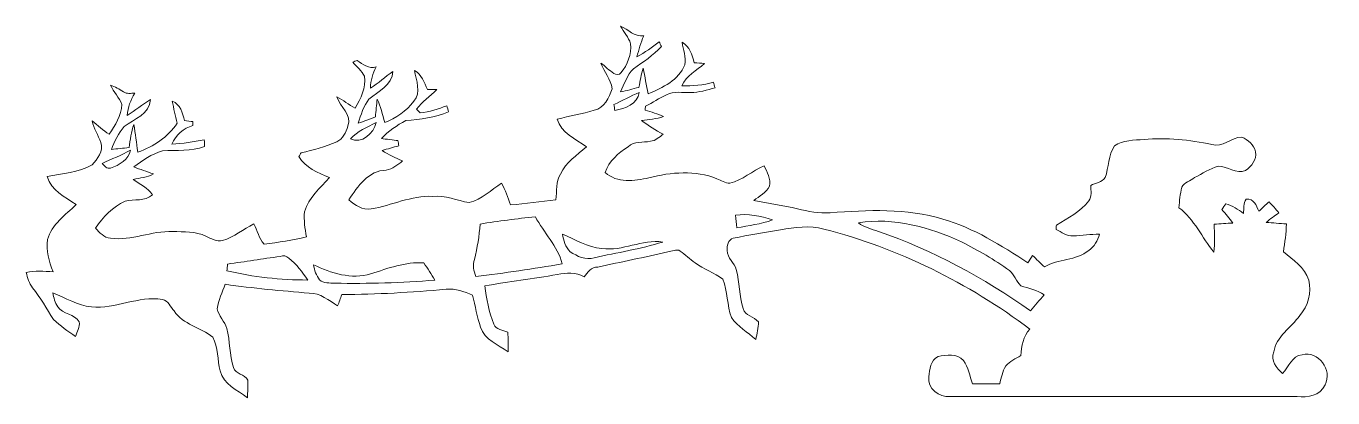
# Model space of a CAD drawing. Header units: centimetres. Extents: x -16.2 to 16.3, y -4.6 to 4.6.
import ezdxf

# ---------------------------------------------------------------- set-up
doc = ezdxf.new("R2010")
doc.units = ezdxf.units.CM
doc.header["$MEASUREMENT"] = 0
doc.layers.add('Layer 1', color=7, linetype='Continuous')

msp = doc.modelspace()

# ---------------------------------------------------------------- linework, layer by layer
at = {"layer": 'Layer 1', "color": 251, "lineweight": 9}
for points, knots in [([(-1.40084, 4.62192), (-1.20575, 4.54007), (-1.05229, 4.34992), (-0.82087, 4.38203), (-0.82087, 4.38203), (-0.89354, 4.21446), (-0.94505, 4.03877), (-0.98879, 3.86133), (-0.98879, 3.86133), (-0.78947, 3.96081), (-0.61485, 4.10192), (-0.4374, 4.23527), (-0.4374, 4.23527), (-0.418, 4.1947), (-0.39824, 4.15413), (-0.37849, 4.11321), (-0.37849, 4.11321), (-0.58486, 3.89802), (-0.83216, 3.73009), (-1.07769, 3.56429), (-1.07769, 3.56429), (-1.23045, 3.40272), (-1.30559, 3.18329), (-1.40049, 2.98503), (-1.40049, 2.98503), (-1.24562, 3.01537), (-1.09392, 3.05876), (-0.94152, 3.09968), (-0.94152, 3.09968), (-0.90907, 3.25984), (-0.88155, 3.42106), (-0.83604, 3.57805), (-0.83604, 3.57805), (-0.79371, 3.36532), (-0.75137, 3.15154), (-0.70622, 2.93881), (-0.70622, 2.93881), (-0.34886, 3.09192), (0.05261, 3.27748), (0.2043, 3.66412), (0.2043, 3.66412), (0.25016, 3.8511), (0.14786, 4.03595), (0.13904, 4.22292), (0.13904, 4.22292), (0.32248, 4.11533), (0.38351, 3.90719), (0.43502, 3.71316), (0.43502, 3.71316), (0.5218, 3.70787), (0.60858, 3.70117), (0.69466, 3.68988), (0.69466, 3.68988), (0.49323, 3.51772), (0.23958, 3.39531), (0.12704, 3.13813), (0.12704, 3.13813), (0.39409, 3.13249), (0.66079, 3.15224), (0.91832, 3.22809), (0.91832, 3.22809), (0.93067, 3.18223), (0.94196, 3.13637), (0.95431, 3.0898), (0.95431, 3.0898), (0.75604, 3.03265), (0.55461, 2.96915), (0.34612, 2.97515), (0.34612, 2.97515), (0.14962, 2.95187), (-0.06946, 3.02277), (-0.25043, 2.91623), (-0.25043, 2.91623), (-0.43035, 2.8291), (-0.60109, 2.72432), (-0.77713, 2.63013), (-0.77713, 2.63013), (-0.77924, 2.6065), (-0.78312, 2.55852), (-0.78524, 2.53453), (-0.78524, 2.53453), (-0.63249, 2.48408), (-0.47586, 2.44316), (-0.32981, 2.37437), (-0.32981, 2.37437), (-0.50443, 2.31193), (-0.6914, 2.30275), (-0.87344, 2.27524), (-0.87344, 2.27524), (-0.70551, 2.14436), (-0.52489, 2.03041), (-0.33404, 1.93657), (-0.33404, 1.93657), (-0.43035, 1.8639), (-0.52701, 1.77112), (-0.65295, 1.76054), (-0.65295, 1.76054), (-0.83886, 1.7175), (-1.06076, 1.77112), (-1.21104, 1.6233), (-1.21104, 1.6233), (-1.45517, 1.46738), (-1.68341, 1.26453), (-1.7836, 0.98407), (-1.7836, 0.98407), (-1.47916, 0.71137), (-1.05617, 0.76288), (-0.68964, 0.85178), (-0.68964, 0.85178), (-0.13825, 0.99219), (0.46289, 1.04193), (1.00264, 0.82779), (1.00264, 0.82779), (1.10741, 0.7904), (1.20584, 0.71525), (1.32049, 0.71808), (1.32049, 0.71808), (1.63764, 0.79251), (1.88493, 1.01688), (2.17562, 1.15094), (2.17562, 1.15094), (2.25464, 0.9943), (2.34601, 0.82144), (2.31038, 0.63976), (2.31038, 0.63976), (2.22184, 0.48242), (2.06132, 0.38788), (1.91845, 0.28592), (1.91845, 0.28592), (2.27934, 0.21149), (2.64588, 0.16386), (3.00536, 0.0799), (3.00536, 0.0799), (3.27206, 0.01393), (3.54546, -0.04004), (3.82204, -0.01923), (3.82204, -0.01923), (4.75478, 0.04639), (5.72033, 0.10389), (6.62486, -0.1808), (6.62486, -0.1808), (7.39709, -0.39353), (8.07583, -0.83626), (8.74399, -1.26171), (8.74399, -1.26171), (8.78209, -1.20139), (8.81913, -1.14071), (8.85688, -1.08038), (8.85688, -1.08038), (8.95636, -1.17422), (9.05408, -1.27124), (9.15427, -1.36543), (9.15427, -1.36543), (9.494, -1.15094), (9.93991, -1.22079), (10.2567, -0.95621), (10.2567, -0.95621), (10.40346, -0.86731), (10.46661, -0.70327), (10.52658, -0.55228), (10.52658, -0.55228), (10.30644, -0.54945), (10.08843, -0.59143), (9.86865, -0.59673), (9.86865, -0.59673), (9.71131, -0.59778), (9.57725, -0.50395), (9.44461, -0.43233), (9.44461, -0.43233), (9.44602, -0.40623), (9.44919, -0.35402), (9.45096, -0.32791), (9.45096, -0.32791), (9.73142, -0.14623), (10.05174, 0.00229), (10.25635, 0.27605), (10.25635, 0.27605), (10.34313, 0.38999), (10.30891, 0.53181), (10.30539, 0.66128), (10.30539, 0.66128), (10.42745, 0.71702), (10.57738, 0.74348), (10.66451, 0.85425), (10.66451, 0.85425), (10.75659, 1.1146), (10.74283, 1.40987), (10.89699, 1.64941), (10.89699, 1.64941), (11.11078, 1.79652), (11.38524, 1.78029), (11.63183, 1.80604), (11.63183, 1.80604), (12.19663, 1.8519), (12.76425, 1.79828), (13.31705, 1.68045), (13.31705, 1.68045), (13.59645, 1.58908), (13.79753, 1.85896), (14.06529, 1.86319), (14.06529, 1.86319), (14.21346, 1.79193), (14.37679, 1.67093), (14.40431, 1.49736), (14.40431, 1.49736), (14.44947, 1.30228), (14.30342, 1.13682), (14.16089, 1.02993), (14.16089, 1.02993), (13.92983, 0.92974), (13.7111, 1.14106), (13.48074, 1.13824), (13.48074, 1.13824), (13.26907, 1.08214), (13.08245, 0.95902), (12.8916, 0.85566), (12.8916, 0.85566), (12.78224, 0.78122), (12.64007, 0.7336), (12.57057, 0.61365), (12.57057, 0.61365), (12.53494, 0.44679), (12.51201, 0.27816), (12.50178, 0.10742), (12.50178, 0.10742), (12.88419, -0.18609), (13.07787, -0.63236), (13.36961, -1.00066), (13.36961, -1.00066), (13.40136, -0.76923), (13.38231, -0.53605), (13.37702, -0.30427), (13.37702, -0.30427), (13.53154, -0.29298), (13.68817, -0.28417), (13.84445, -0.27358), (13.84445, -0.27358), (13.75696, -0.15752), (13.66418, -0.04604), (13.57034, 0.06438), (13.57034, 0.06438), (13.60174, 0.11024), (13.63279, 0.15645), (13.66489, 0.20196), (13.66489, 0.20196), (13.8314, 0.16069), (13.97286, 0.06473), (14.10868, -0.03475), (14.10868, -0.03475), (14.11927, 0.08343), (14.10092, 0.21537), (14.17677, 0.31626), (14.17677, 0.31626), (14.36445, 0.34801), (14.43148, 0.15822), (14.49145, 0.01922), (14.49145, 0.01922), (14.5747, 0.0986), (14.65902, 0.17762), (14.74333, 0.25664), (14.74333, 0.25664), (14.82623, 0.16457), (14.91019, 0.07214), (14.99028, -0.02311), (14.99028, -0.02311), (14.88127, -0.09684), (14.77261, -0.17198), (14.67313, -0.25841), (14.67313, -0.25841), (14.83964, -0.27111), (15.00897, -0.28381), (15.17689, -0.29545), (15.17689, -0.29545), (15.16843, -0.52758), (15.13844, -0.7583), (15.10069, -0.9876), (15.10069, -0.9876), (15.33917, -1.19186), (15.63692, -1.37495), (15.73217, -1.69492), (15.73217, -1.69492), (15.80943, -2.00607), (15.71382, -2.33592), (15.50709, -2.57546), (15.50709, -2.57546), (15.29649, -2.87532), (14.92148, -3.09298), (14.86081, -3.47857), (14.86081, -3.47857), (14.77649, -3.69694), (14.9296, -3.88038), (15.07776, -4.01479), (15.07776, -4.01479), (15.23263, -3.85322), (15.31589, -3.57876), (15.5646, -3.54842), (15.5646, -3.54842), (15.97276, -3.43518), (16.33259, -3.93542), (16.13821, -4.29842), (16.13821, -4.29842), (16.02497, -4.57606), (15.7043, -4.61345), (15.44501, -4.59229), (15.44501, -4.59229), (12.56316, -4.59158), (9.68097, -4.59264), (6.79948, -4.59193), (6.79948, -4.59193), (6.52996, -4.60816), (6.23892, -4.38909), (6.27666, -4.0984), (6.27666, -4.0984), (6.28831, -3.91848), (6.32429, -3.68036), (6.50562, -3.5911), (6.50562, -3.5911), (6.70988, -3.55406), (6.97975, -3.5149), (7.13603, -3.69165), (7.13603, -3.69165), (7.26444, -3.86133), (7.29584, -4.07688), (7.35969, -4.27479), (7.35969, -4.27479), (7.58582, -4.27408), (7.81266, -4.27443), (8.03914, -4.27443), (8.03914, -4.27443), (8.08641, -4.1245), (8.10511, -3.96293), (8.19331, -3.82958), (8.19331, -3.82958), (8.29279, -3.71211), (8.43037, -3.6419), (8.56443, -3.57241), (8.56443, -3.57241), (8.57501, -3.3297), (8.6304, -3.09686), (8.78915, -2.91095), (8.78915, -2.91095), (7.26127, -1.76513), (5.51678, -0.90012), (3.6647, -0.42528), (3.6647, -0.42528), (3.30874, -0.33497), (2.93551, -0.37271), (2.57991, -0.44397), (2.57991, -0.44397), (2.19009, -0.52017), (1.79498, -0.56498), (1.40763, -0.65352), (1.40763, -0.65352), (1.27675, -0.67963), (1.24782, -0.85178), (1.26016, -0.95973), (1.26016, -0.95973), (1.25558, -1.14741), (1.43726, -1.26242), (1.48453, -1.43316), (1.48453, -1.43316), (1.56461, -1.75207), (1.5572, -2.08721), (1.65281, -2.40295), (1.65281, -2.40295), (1.69973, -2.58745), (1.92974, -2.59592), (2.03522, -2.7328), (2.03522, -2.7328), (2.03345, -2.88026), (2.00594, -3.02701), (1.96819, -3.16989), (1.96819, -3.16989), (1.7664, -2.98997), (1.51875, -2.84851), (1.36282, -2.62379), (1.36282, -2.62379), (1.24605, -2.31969), (1.27816, -1.9715), (1.14516, -1.6734), (1.14516, -1.6734), (0.93702, -1.50513), (0.67208, -1.42611), (0.45971, -1.26312), (0.45971, -1.26312), (0.32601, -1.17634), (0.21524, -1.06169), (0.08471, -0.97208), (0.08471, -0.97208), (-0.0049, -0.90364), (-0.12766, -0.99043), (-0.21974, -0.98725), (-0.21974, -0.98725), (-0.79829, -1.12554), (-1.38108, -1.24513), (-1.96281, -1.3679), (-1.96281, -1.3679), (-2.12791, -1.36402), (-2.21329, -1.50231), (-2.30607, -1.60955), (-2.30607, -1.60955), (-2.5068, -1.48678), (-2.74951, -1.50689), (-2.97141, -1.55417), (-2.97141, -1.55417), (-3.57219, -1.65894), (-4.17826, -1.73232), (-4.77869, -1.8385), (-4.77869, -1.8385), (-4.72824, -2.16024), (-4.67462, -2.4855), (-4.55397, -2.78995), (-4.55397, -2.78995), (-4.49294, -2.92612), (-4.32537, -2.93564), (-4.20225, -2.98856), (-4.20225, -2.98856), (-4.19484, -3.15013), (-4.19413, -3.31135), (-4.19237, -3.47398), (-4.19237, -3.47398), (-4.44531, -3.30394), (-4.77798, -3.17941), (-4.87923, -2.8672), (-4.87923, -2.8672), (-4.9713, -2.60932), (-5.01081, -2.33557), (-5.08313, -2.0724), (-5.08313, -2.0724), (-5.28598, -1.9708), (-5.50788, -1.89883), (-5.73789, -1.92176), (-5.73789, -1.92176), (-6.60149, -1.99725), (-7.46756, -2.04946), (-8.33469, -2.05511), (-8.33469, -2.05511), (-8.36962, -2.14824), (-8.40418, -2.24173), (-8.43911, -2.33522), (-8.43911, -2.33522), (-8.65712, -2.19869), (-8.86986, -2.01242), (-9.14396, -2.01807), (-9.14396, -2.01807), (-9.84211, -1.9581), (-10.54096, -1.89848), (-11.23522, -1.79864), (-11.23522, -1.79864), (-11.31742, -1.99514), (-11.39962, -2.19446), (-11.43525, -2.40577), (-11.43525, -2.40577), (-11.40279, -2.58675), (-11.24863, -2.72115), (-11.19536, -2.89648), (-11.19536, -2.89648), (-11.11316, -3.21434), (-11.13892, -3.55442), (-11.02991, -3.86627), (-11.02991, -3.86627), (-10.97734, -4.03455), (-10.7558, -4.03525), (-10.6736, -4.17918), (-10.6736, -4.17918), (-10.67043, -4.32594), (-10.67642, -4.47446), (-10.68666, -4.62192), (-10.68666, -4.62192), (-10.92901, -4.42648), (-11.28497, -4.28643), (-11.35976, -3.95341), (-11.35976, -3.95341), (-11.43772, -3.67965), (-11.40421, -3.3678), (-11.54884, -3.11626), (-11.54884, -3.11626), (-11.8413, -2.85909), (-12.29215, -2.80582), (-12.51157, -2.45904), (-12.51157, -2.45904), (-12.60541, -2.36661), (-12.65304, -2.19728), (-12.79944, -2.17647), (-12.79944, -2.17647), (-13.40234, -2.07733), (-13.96537, -2.416), (-14.56686, -2.3585), (-14.56686, -2.3585), (-14.91258, -2.32322), (-15.20997, -2.1299), (-15.53065, -2.01419), (-15.53065, -2.01419), (-15.50172, -2.13131), (-15.47244, -2.25196), (-15.40717, -2.35532), (-15.40717, -2.35532), (-15.27418, -2.53947), (-14.98737, -2.53559), (-14.86989, -2.73244), (-14.86989, -2.73244), (-14.85508, -2.86015), (-14.92211, -2.97903), (-14.96373, -3.09616), (-14.96373, -3.09616), (-15.15035, -2.96104), (-15.34791, -2.8351), (-15.51019, -2.67035), (-15.51019, -2.67035), (-15.68411, -2.40789), (-15.83509, -2.12955), (-16.03194, -1.8826), (-16.03194, -1.8826), (-16.12014, -1.775), (-16.15542, -1.63707), (-16.19247, -1.50654), (-16.19247, -1.50654), (-15.97268, -1.45221), (-15.74549, -1.47585), (-15.52218, -1.48432), (-15.52218, -1.48432), (-15.61919, -1.23102), (-15.70316, -0.9622), (-15.65941, -0.68739), (-15.65941, -0.68739), (-15.55393, -0.31027), (-15.21773, -0.07109), (-14.94609, 0.18397), (-14.94609, 0.18397), (-15.21597, 0.37588), (-15.5818, 0.53252), (-15.66788, 0.88424), (-15.66788, 0.88424), (-15.29146, 0.9555), (-14.89494, 0.98584), (-14.55275, 1.1714), (-14.55275, 1.1714), (-14.42081, 1.32062), (-14.26347, 1.51359), (-14.32909, 1.72984), (-14.32909, 1.72984), (-14.4007, 1.91047), (-14.50865, 2.07557), (-14.55204, 2.26748), (-14.55204, 2.26748), (-14.40952, 2.15565), (-14.27899, 2.02865), (-14.12553, 1.93163), (-14.12553, 1.93163), (-13.9749, 2.156), (-13.82532, 2.39448), (-13.81015, 2.67282), (-13.81015, 2.67282), (-13.8733, 2.84991), (-14.013, 2.98714), (-14.09661, 3.15471), (-14.09661, 3.15471), (-13.97948, 3.11732), (-13.87224, 3.05735), (-13.77099, 2.98891), (-13.77099, 2.98891), (-13.68879, 2.92717), (-13.58226, 2.9561), (-13.48806, 2.95645), (-13.48806, 2.95645), (-13.59037, 2.78712), (-13.66339, 2.6005), (-13.67786, 2.40153), (-13.67786, 2.40153), (-13.47501, 2.5183), (-13.30039, 2.6767), (-13.0986, 2.79488), (-13.0986, 2.79488), (-13.12047, 2.43575), (-13.50359, 2.31122), (-13.75053, 2.12601), (-13.75053, 2.12601), (-13.90187, 1.96585), (-13.98619, 1.75419), (-14.07156, 1.5531), (-14.07156, 1.5531), (-13.92551, 1.5718), (-13.77911, 1.58944), (-13.63164, 1.60002), (-13.63164, 1.60002), (-13.59707, 1.79334), (-13.58472, 1.99302), (-13.5117, 2.17646), (-13.5117, 2.17646), (-13.46796, 1.94998), (-13.44961, 1.71891), (-13.41186, 1.49101), (-13.41186, 1.49101), (-13.01816, 1.61907), (-12.66856, 1.86672), (-12.43185, 2.20856), (-12.43185, 2.20856), (-12.46818, 2.39377), (-12.52604, 2.57369), (-12.55356, 2.76031), (-12.55356, 2.76031), (-12.35741, 2.67776), (-12.29532, 2.46256), (-12.25158, 2.27347), (-12.25158, 2.27347), (-12.19866, 2.26712), (-12.09212, 2.25442), (-12.03921, 2.24807), (-12.03921, 2.24807), (-12.03921, 2.22338), (-12.03956, 2.17434), (-12.03956, 2.15), (-12.03956, 2.15), (-12.27945, 2.08192), (-12.46395, 1.91364), (-12.56661, 1.6868), (-12.56661, 1.6868), (-12.29426, 1.70127), (-12.02439, 1.74148), (-11.75769, 1.79687), (-11.75769, 1.79687), (-11.75487, 1.74078), (-11.75169, 1.68469), (-11.74887, 1.6286), (-11.74887, 1.6286), (-12.08754, 1.50301), (-12.44807, 1.53864), (-12.80085, 1.52135), (-12.80085, 1.52135), (-13.06508, 1.44727), (-13.29404, 1.27829), (-13.51487, 1.12024), (-13.51487, 1.12024), (-13.3526, 1.06027), (-13.1882, 1.007), (-13.02592, 0.94632), (-13.02592, 0.94632), (-13.17868, 0.85919), (-13.35965, 0.85178), (-13.52687, 0.81015), (-13.52687, 0.81015), (-13.37024, 0.68245), (-13.1561, 0.61013), (-13.05062, 0.42915), (-13.05062, 0.42915), (-13.23547, 0.24994), (-13.50359, 0.33073), (-13.72936, 0.27075), (-13.72936, 0.27075), (-14.0324, 0.12435), (-14.2804, -0.12189), (-14.46455, -0.40129), (-14.46455, -0.40129), (-14.36754, -0.51629), (-14.25359, -0.63483), (-14.0959, -0.65388), (-14.0959, -0.65388), (-13.5692, -0.71879), (-13.07037, -0.4669), (-12.54579, -0.48419), (-12.54579, -0.48419), (-12.26851, -0.49795), (-11.97324, -0.47502), (-11.71712, -0.60237), (-11.71712, -0.60237), (-11.58553, -0.65423), (-11.45112, -0.75618), (-11.30261, -0.70715), (-11.30261, -0.70715), (-11.01721, -0.62565), (-10.78684, -0.42986), (-10.52614, -0.29651), (-10.52614, -0.29651), (-10.42666, -0.45103), (-10.40902, -0.66869), (-10.26968, -0.79675), (-10.26968, -0.79675), (-9.91514, -0.75618), (-9.55989, -0.70327), (-9.21276, -0.61683), (-9.21276, -0.61683), (-9.2505, -0.41222), (-9.28754, -0.20232), (-9.26179, 0.00617), (-9.26179, 0.00617), (-9.1683, 0.36071), (-8.86632, 0.58931), (-8.64407, 0.8606), (-8.64407, 0.8606), (-8.93229, 0.96749), (-9.24027, 1.10049), (-9.4029, 1.37883), (-9.4029, 1.37883), (-9.38914, 1.40282), (-9.36092, 1.4508), (-9.34716, 1.47479), (-9.34716, 1.47479), (-9.04412, 1.53687), (-8.74638, 1.62577), (-8.46239, 1.74854), (-8.46239, 1.74854), (-8.30294, 1.80992), (-8.23908, 1.98808), (-8.1837, 2.13624), (-8.1837, 2.13624), (-8.07187, 2.42764), (-8.38584, 2.60826), (-8.45639, 2.86473), (-8.45639, 2.86473), (-8.30117, 2.77971), (-8.16218, 2.66823), (-8.0059, 2.58392), (-8.0059, 2.58392), (-7.8602, 2.81852), (-7.72614, 3.09227), (-7.77342, 3.37626), (-7.77342, 3.37626), (-7.83833, 3.51419), (-7.96497, 3.61085), (-8.06305, 3.7248), (-8.06305, 3.7248), (-8.02636, 3.74032), (-7.98967, 3.75585), (-7.95263, 3.77102), (-7.95263, 3.77102), (-7.81257, 3.66942), (-7.66476, 3.5537), (-7.48167, 3.60838), (-7.48167, 3.60838), (-7.55681, 3.44187), (-7.62313, 3.2676), (-7.62172, 3.08169), (-7.62172, 3.08169), (-7.42381, 3.20375), (-7.25519, 3.36638), (-7.06116, 3.49408), (-7.06116, 3.49408), (-7.08691, 3.15436), (-7.4224, 2.99526), (-7.65876, 2.8097), (-7.65876, 2.8097), (-7.79811, 2.63754), (-7.85632, 2.41282), (-7.92546, 2.20539), (-7.92546, 2.20539), (-7.78153, 2.25407), (-7.64183, 2.31263), (-7.49931, 2.3652), (-7.49931, 2.3652), (-7.4859, 2.51336), (-7.47073, 2.66118), (-7.45415, 2.80864), (-7.45415, 2.80864), (-7.35926, 2.6259), (-7.32504, 2.42058), (-7.26824, 2.22444), (-7.26824, 2.22444), (-6.98884, 2.33592), (-6.72496, 2.51336), (-6.54399, 2.75572), (-6.54399, 2.75572), (-6.35066, 2.97974), (-6.48684, 3.26866), (-6.52529, 3.5216), (-6.52529, 3.5216), (-6.34537, 3.42247), (-6.28963, 3.21469), (-6.20003, 3.04429), (-6.20003, 3.04429), (-6.12453, 3.0457), (-6.04904, 3.04606), (-5.97319, 3.04535), (-5.97319, 3.04535), (-6.13194, 2.87249), (-6.33761, 2.7469), (-6.47625, 2.55464), (-6.47625, 2.55464), (-6.44556, 2.52536), (-6.41487, 2.49572), (-6.38453, 2.46539), (-6.38453, 2.46539), (-6.15522, 2.4922), (-5.93333, 2.5564), (-5.72025, 2.64283), (-5.72025, 2.64283), (-5.70543, 2.59168), (-5.69097, 2.54053), (-5.67615, 2.48902), (-5.67615, 2.48902), (-6.01482, 2.34403), (-6.38136, 2.30381), (-6.74366, 2.2763), (-6.74366, 2.2763), (-6.96167, 2.15494), (-7.17793, 2.01312), (-7.3455, 1.82509), (-7.3455, 1.82509), (-7.24319, 1.81275), (-7.03858, 1.78805), (-6.93663, 1.7757), (-6.93663, 1.7757), (-6.93028, 1.73302), (-6.92393, 1.69033), (-6.91722, 1.64729), (-6.91722, 1.64729), (-7.05481, 1.60637), (-7.19416, 1.57321), (-7.33033, 1.52876), (-7.33033, 1.52876), (-7.17052, 1.4254), (-6.99766, 1.34567), (-6.82303, 1.27088), (-6.82303, 1.27088), (-6.94262, 1.17175), (-7.07139, 1.06627), (-7.22873, 1.04122), (-7.22873, 1.04122), (-7.66511, 1.0391), (-7.94451, 0.63412), (-8.159, 0.30356), (-8.159, 0.30356), (-8.00942, 0.16774), (-7.81575, 0.04568), (-7.60444, 0.07567), (-7.60444, 0.07567), (-7.09114, 0.1628), (-6.60749, 0.41292), (-6.07585, 0.38858), (-6.07585, 0.38858), (-5.758, 0.42915), (-5.46942, 0.28028), (-5.16427, 0.23477), (-5.16427, 0.23477), (-4.85347, 0.31273), (-4.615, 0.54239), (-4.35782, 0.7209), (-4.35782, 0.7209), (-4.26681, 0.54663), (-4.19519, 0.36318), (-4.13557, 0.1755), (-4.13557, 0.1755), (-3.75739, 0.21078), (-3.38133, 0.26158), (-3.00421, 0.30497), (-3.00421, 0.30497), (-2.98411, 0.51911), (-3.00951, 0.75089), (-2.89521, 0.94385), (-2.89521, 0.94385), (-2.75974, 1.23807), (-2.47611, 1.41164), (-2.24433, 1.62189), (-2.24433, 1.62189), (-2.51526, 1.81557), (-2.88145, 1.96021), (-2.97246, 2.31193), (-2.97246, 2.31193), (-2.66484, 2.38142), (-2.35475, 2.4414), (-2.05171, 2.52853), (-2.05171, 2.52853), (-1.80618, 2.58357), (-1.67495, 2.84568), (-1.60686, 3.06617), (-1.60686, 3.06617), (-1.64249, 3.29829), (-1.80689, 3.48738), (-1.88556, 3.70505), (-1.88556, 3.70505), (-1.77761, 3.62109), (-1.68094, 3.5209), (-1.56417, 3.44787), (-1.56417, 3.44787), (-1.51267, 3.41506), (-1.42977, 3.39813), (-1.3899, 3.4574), (-1.3899, 3.4574), (-1.22022, 3.65707), (-1.12426, 3.92342), (-1.14719, 4.18623), (-1.14719, 4.18623), (-1.19729, 4.34851), (-1.3197, 4.47657), (-1.40084, 4.62192), (-1.40084, 4.62192), (-1.40084, 4.62192), (-1.40084, 4.62192), (-1.40084, 4.62192)], [0, 0, 0, 0, 0.0044843, 0.0044843, 0.0044843, 0.0044843, 0.00896861, 0.00896861, 0.00896861, 0.00896861, 0.01345291, 0.01345291, 0.01345291, 0.01345291, 0.01793722, 0.01793722, 0.01793722, 0.01793722, 0.02242152, 0.02242152, 0.02242152, 0.02242152, 0.02690583, 0.02690583, 0.02690583, 0.02690583, 0.03139013, 0.03139013, 0.03139013, 0.03139013, 0.03587444, 0.03587444, 0.03587444, 0.03587444, 0.04035874, 0.04035874, 0.04035874, 0.04035874, 0.04484305, 0.04484305, 0.04484305, 0.04484305, 0.04932735, 0.04932735, 0.04932735, 0.04932735, 0.05381166, 0.05381166, 0.05381166, 0.05381166, 0.05829596, 0.05829596, 0.05829596, 0.05829596, 0.06278027, 0.06278027, 0.06278027, 0.06278027, 0.06726457, 0.06726457, 0.06726457, 0.06726457, 0.07174888, 0.07174888, 0.07174888, 0.07174888, 0.07623318, 0.07623318, 0.07623318, 0.07623318, 0.08071749, 0.08071749, 0.08071749, 0.08071749, 0.08520179, 0.08520179, 0.08520179, 0.08520179, 0.0896861, 0.0896861, 0.0896861, 0.0896861, 0.0941704, 0.0941704, 0.0941704, 0.0941704, 0.09865471, 0.09865471, 0.09865471, 0.09865471, 0.10313901, 0.10313901, 0.10313901, 0.10313901, 0.10762332, 0.10762332, 0.10762332, 0.10762332, 0.11210762, 0.11210762, 0.11210762, 0.11210762, 0.11659193, 0.11659193, 0.11659193, 0.11659193, 0.12107623, 0.12107623, 0.12107623, 0.12107623, 0.12556054, 0.12556054, 0.12556054, 0.12556054, 0.13004484, 0.13004484, 0.13004484, 0.13004484, 0.13452915, 0.13452915, 0.13452915, 0.13452915, 0.13901345, 0.13901345, 0.13901345, 0.13901345, 0.14349776, 0.14349776, 0.14349776, 0.14349776, 0.14798206, 0.14798206, 0.14798206, 0.14798206, 0.15246637, 0.15246637, 0.15246637, 0.15246637, 0.15695067, 0.15695067, 0.15695067, 0.15695067, 0.16143498, 0.16143498, 0.16143498, 0.16143498, 0.16591928, 0.16591928, 0.16591928, 0.16591928, 0.17040359, 0.17040359, 0.17040359, 0.17040359, 0.17488789, 0.17488789, 0.17488789, 0.17488789, 0.1793722, 0.1793722, 0.1793722, 0.1793722, 0.1838565, 0.1838565, 0.1838565, 0.1838565, 0.18834081, 0.18834081, 0.18834081, 0.18834081, 0.19282511, 0.19282511, 0.19282511, 0.19282511, 0.19730942, 0.19730942, 0.19730942, 0.19730942, 0.20179372, 0.20179372, 0.20179372, 0.20179372, 0.20627803, 0.20627803, 0.20627803, 0.20627803, 0.21076233, 0.21076233, 0.21076233, 0.21076233, 0.21524664, 0.21524664, 0.21524664, 0.21524664, 0.21973094, 0.21973094, 0.21973094, 0.21973094, 0.22421525, 0.22421525, 0.22421525, 0.22421525, 0.22869955, 0.22869955, 0.22869955, 0.22869955, 0.23318386, 0.23318386, 0.23318386, 0.23318386, 0.23766816, 0.23766816, 0.23766816, 0.23766816, 0.24215247, 0.24215247, 0.24215247, 0.24215247, 0.24663677, 0.24663677, 0.24663677, 0.24663677, 0.25112108, 0.25112108, 0.25112108, 0.25112108, 0.25560538, 0.25560538, 0.25560538, 0.25560538, 0.26008969, 0.26008969, 0.26008969, 0.26008969, 0.26457399, 0.26457399, 0.26457399, 0.26457399, 0.2690583, 0.2690583, 0.2690583, 0.2690583, 0.2735426, 0.2735426, 0.2735426, 0.2735426, 0.27802691, 0.27802691, 0.27802691, 0.27802691, 0.28251121, 0.28251121, 0.28251121, 0.28251121, 0.28699552, 0.28699552, 0.28699552, 0.28699552, 0.29147982, 0.29147982, 0.29147982, 0.29147982, 0.29596413, 0.29596413, 0.29596413, 0.29596413, 0.30044843, 0.30044843, 0.30044843, 0.30044843, 0.30493274, 0.30493274, 0.30493274, 0.30493274, 0.30941704, 0.30941704, 0.30941704, 0.30941704, 0.31390135, 0.31390135, 0.31390135, 0.31390135, 0.31838565, 0.31838565, 0.31838565, 0.31838565, 0.32286996, 0.32286996, 0.32286996, 0.32286996, 0.32735426, 0.32735426, 0.32735426, 0.32735426, 0.33183857, 0.33183857, 0.33183857, 0.33183857, 0.33632287, 0.33632287, 0.33632287, 0.33632287, 0.34080717, 0.34080717, 0.34080717, 0.34080717, 0.34529148, 0.34529148, 0.34529148, 0.34529148, 0.34977578, 0.34977578, 0.34977578, 0.34977578, 0.35426009, 0.35426009, 0.35426009, 0.35426009, 0.35874439, 0.35874439, 0.35874439, 0.35874439, 0.3632287, 0.3632287, 0.3632287, 0.3632287, 0.367713, 0.367713, 0.367713, 0.367713, 0.37219731, 0.37219731, 0.37219731, 0.37219731, 0.37668161, 0.37668161, 0.37668161, 0.37668161, 0.38116592, 0.38116592, 0.38116592, 0.38116592, 0.38565022, 0.38565022, 0.38565022, 0.38565022, 0.39013453, 0.39013453, 0.39013453, 0.39013453, 0.39461883, 0.39461883, 0.39461883, 0.39461883, 0.39910314, 0.39910314, 0.39910314, 0.39910314, 0.40358744, 0.40358744, 0.40358744, 0.40358744, 0.40807175, 0.40807175, 0.40807175, 0.40807175, 0.41255605, 0.41255605, 0.41255605, 0.41255605, 0.41704036, 0.41704036, 0.41704036, 0.41704036, 0.42152466, 0.42152466, 0.42152466, 0.42152466, 0.42600897, 0.42600897, 0.42600897, 0.42600897, 0.43049327, 0.43049327, 0.43049327, 0.43049327, 0.43497758, 0.43497758, 0.43497758, 0.43497758, 0.43946188, 0.43946188, 0.43946188, 0.43946188, 0.44394619, 0.44394619, 0.44394619, 0.44394619, 0.44843049, 0.44843049, 0.44843049, 0.44843049, 0.4529148, 0.4529148, 0.4529148, 0.4529148, 0.4573991, 0.4573991, 0.4573991, 0.4573991, 0.46188341, 0.46188341, 0.46188341, 0.46188341, 0.46636771, 0.46636771, 0.46636771, 0.46636771, 0.47085202, 0.47085202, 0.47085202, 0.47085202, 0.47533632, 0.47533632, 0.47533632, 0.47533632, 0.47982063, 0.47982063, 0.47982063, 0.47982063, 0.48430493, 0.48430493, 0.48430493, 0.48430493, 0.48878924, 0.48878924, 0.48878924, 0.48878924, 0.49327354, 0.49327354, 0.49327354, 0.49327354, 0.49775785, 0.49775785, 0.49775785, 0.49775785, 0.50224215, 0.50224215, 0.50224215, 0.50224215, 0.50672646, 0.50672646, 0.50672646, 0.50672646, 0.51121076, 0.51121076, 0.51121076, 0.51121076, 0.51569507, 0.51569507, 0.51569507, 0.51569507, 0.52017937, 0.52017937, 0.52017937, 0.52017937, 0.52466368, 0.52466368, 0.52466368, 0.52466368, 0.52914798, 0.52914798, 0.52914798, 0.52914798, 0.53363229, 0.53363229, 0.53363229, 0.53363229, 0.53811659, 0.53811659, 0.53811659, 0.53811659, 0.5426009, 0.5426009, 0.5426009, 0.5426009, 0.5470852, 0.5470852, 0.5470852, 0.5470852, 0.55156951, 0.55156951, 0.55156951, 0.55156951, 0.55605381, 0.55605381, 0.55605381, 0.55605381, 0.56053812, 0.56053812, 0.56053812, 0.56053812, 0.56502242, 0.56502242, 0.56502242, 0.56502242, 0.56950673, 0.56950673, 0.56950673, 0.56950673, 0.57399103, 0.57399103, 0.57399103, 0.57399103, 0.57847534, 0.57847534, 0.57847534, 0.57847534, 0.58295964, 0.58295964, 0.58295964, 0.58295964, 0.58744395, 0.58744395, 0.58744395, 0.58744395, 0.59192825, 0.59192825, 0.59192825, 0.59192825, 0.59641256, 0.59641256, 0.59641256, 0.59641256, 0.60089686, 0.60089686, 0.60089686, 0.60089686, 0.60538117, 0.60538117, 0.60538117, 0.60538117, 0.60986547, 0.60986547, 0.60986547, 0.60986547, 0.61434978, 0.61434978, 0.61434978, 0.61434978, 0.61883408, 0.61883408, 0.61883408, 0.61883408, 0.62331839, 0.62331839, 0.62331839, 0.62331839, 0.62780269, 0.62780269, 0.62780269, 0.62780269, 0.632287, 0.632287, 0.632287, 0.632287, 0.6367713, 0.6367713, 0.6367713, 0.6367713, 0.64125561, 0.64125561, 0.64125561, 0.64125561, 0.64573991, 0.64573991, 0.64573991, 0.64573991, 0.65022422, 0.65022422, 0.65022422, 0.65022422, 0.65470852, 0.65470852, 0.65470852, 0.65470852, 0.65919283, 0.65919283, 0.65919283, 0.65919283, 0.66367713, 0.66367713, 0.66367713, 0.66367713, 0.66816143, 0.66816143, 0.66816143, 0.66816143, 0.67264574, 0.67264574, 0.67264574, 0.67264574, 0.67713004, 0.67713004, 0.67713004, 0.67713004, 0.68161435, 0.68161435, 0.68161435, 0.68161435, 0.68609865, 0.68609865, 0.68609865, 0.68609865, 0.69058296, 0.69058296, 0.69058296, 0.69058296, 0.69506726, 0.69506726, 0.69506726, 0.69506726, 0.69955157, 0.69955157, 0.69955157, 0.69955157, 0.70403587, 0.70403587, 0.70403587, 0.70403587, 0.70852018, 0.70852018, 0.70852018, 0.70852018, 0.71300448, 0.71300448, 0.71300448, 0.71300448, 0.71748879, 0.71748879, 0.71748879, 0.71748879, 0.72197309, 0.72197309, 0.72197309, 0.72197309, 0.7264574, 0.7264574, 0.7264574, 0.7264574, 0.7309417, 0.7309417, 0.7309417, 0.7309417, 0.73542601, 0.73542601, 0.73542601, 0.73542601, 0.73991031, 0.73991031, 0.73991031, 0.73991031, 0.74439462, 0.74439462, 0.74439462, 0.74439462, 0.74887892, 0.74887892, 0.74887892, 0.74887892, 0.75336323, 0.75336323, 0.75336323, 0.75336323, 0.75784753, 0.75784753, 0.75784753, 0.75784753, 0.76233184, 0.76233184, 0.76233184, 0.76233184, 0.76681614, 0.76681614, 0.76681614, 0.76681614, 0.77130045, 0.77130045, 0.77130045, 0.77130045, 0.77578475, 0.77578475, 0.77578475, 0.77578475, 0.78026906, 0.78026906, 0.78026906, 0.78026906, 0.78475336, 0.78475336, 0.78475336, 0.78475336, 0.78923767, 0.78923767, 0.78923767, 0.78923767, 0.79372197, 0.79372197, 0.79372197, 0.79372197, 0.79820628, 0.79820628, 0.79820628, 0.79820628, 0.80269058, 0.80269058, 0.80269058, 0.80269058, 0.80717489, 0.80717489, 0.80717489, 0.80717489, 0.81165919, 0.81165919, 0.81165919, 0.81165919, 0.8161435, 0.8161435, 0.8161435, 0.8161435, 0.8206278, 0.8206278, 0.8206278, 0.8206278, 0.82511211, 0.82511211, 0.82511211, 0.82511211, 0.82959641, 0.82959641, 0.82959641, 0.82959641, 0.83408072, 0.83408072, 0.83408072, 0.83408072, 0.83856502, 0.83856502, 0.83856502, 0.83856502, 0.84304933, 0.84304933, 0.84304933, 0.84304933, 0.84753363, 0.84753363, 0.84753363, 0.84753363, 0.85201794, 0.85201794, 0.85201794, 0.85201794, 0.85650224, 0.85650224, 0.85650224, 0.85650224, 0.86098655, 0.86098655, 0.86098655, 0.86098655, 0.86547085, 0.86547085, 0.86547085, 0.86547085, 0.86995516, 0.86995516, 0.86995516, 0.86995516, 0.87443946, 0.87443946, 0.87443946, 0.87443946, 0.87892377, 0.87892377, 0.87892377, 0.87892377, 0.88340807, 0.88340807, 0.88340807, 0.88340807, 0.88789238, 0.88789238, 0.88789238, 0.88789238, 0.89237668, 0.89237668, 0.89237668, 0.89237668, 0.89686099, 0.89686099, 0.89686099, 0.89686099, 0.90134529, 0.90134529, 0.90134529, 0.90134529, 0.9058296, 0.9058296, 0.9058296, 0.9058296, 0.9103139, 0.9103139, 0.9103139, 0.9103139, 0.91479821, 0.91479821, 0.91479821, 0.91479821, 0.91928251, 0.91928251, 0.91928251, 0.91928251, 0.92376682, 0.92376682, 0.92376682, 0.92376682, 0.92825112, 0.92825112, 0.92825112, 0.92825112, 0.93273543, 0.93273543, 0.93273543, 0.93273543, 0.93721973, 0.93721973, 0.93721973, 0.93721973, 0.94170404, 0.94170404, 0.94170404, 0.94170404, 0.94618834, 0.94618834, 0.94618834, 0.94618834, 0.95067265, 0.95067265, 0.95067265, 0.95067265, 0.95515695, 0.95515695, 0.95515695, 0.95515695, 0.95964126, 0.95964126, 0.95964126, 0.95964126, 0.96412556, 0.96412556, 0.96412556, 0.96412556, 0.96860987, 0.96860987, 0.96860987, 0.96860987, 0.97309417, 0.97309417, 0.97309417, 0.97309417, 0.97757848, 0.97757848, 0.97757848, 0.97757848, 0.98206278, 0.98206278, 0.98206278, 0.98206278, 0.98654709, 0.98654709, 0.98654709, 0.98654709, 0.99103139, 0.99103139, 0.99103139, 0.99103139, 1, 1, 1, 1]), ([(-1.56382, 2.67282), (-1.55571, 2.62414), (-1.54689, 2.5751), (-1.53842, 2.52606), (-1.53842, 2.52606), (-1.29112, 2.56875), (-0.96375, 2.68234), (-0.92988, 2.97056), (-0.92988, 2.97056), (-1.14754, 2.8859), (-1.35145, 2.76983), (-1.56382, 2.67282), (-1.56382, 2.67282), (-1.56382, 2.67282), (-1.56382, 2.67282), (-1.56382, 2.67282)], [0, 0, 0, 0, 0.2, 0.2, 0.2, 0.2, 0.4, 0.4, 0.4, 0.4, 0.6, 0.6, 0.6, 0.6, 1, 1, 1, 1]), ([(-8.12161, 1.82157), (-7.84362, 1.6801), (-7.53317, 1.95245), (-7.48273, 2.22444), (-7.48273, 2.22444), (-7.70604, 2.10908), (-7.94416, 2.00466), (-8.12161, 1.82157), (-8.12161, 1.82157), (-8.12161, 1.82157), (-8.12161, 1.82157), (-8.12161, 1.82157)], [0, 0, 0, 0, 0.25, 0.25, 0.25, 0.25, 0.5, 0.5, 0.5, 0.5, 1, 1, 1, 1]), ([(-14.30227, 1.20809), (-14.24371, 1.15376), (-14.18374, 1.06168), (-14.09061, 1.09273), (-14.09061, 1.09273), (-13.87682, 1.16752), (-13.64117, 1.29734), (-13.59178, 1.53934), (-13.59178, 1.53934), (-13.82003, 1.41093), (-14.06486, 1.31745), (-14.30227, 1.20809), (-14.30227, 1.20809), (-14.30227, 1.20809), (-14.30227, 1.20809), (-14.30227, 1.20809)], [0, 0, 0, 0, 0.2, 0.2, 0.2, 0.2, 0.4, 0.4, 0.4, 0.4, 0.6, 0.6, 0.6, 0.6, 1, 1, 1, 1]), ([(-4.89334, -0.29969), (-4.91451, -0.59637), (-4.96142, -0.88988), (-5.03374, -1.1781), (-5.03374, -1.1781), (-5.08878, -1.32098), (-5.0475, -1.46703), (-5.0027, -1.60426), (-5.0027, -1.60426), (-4.28409, -1.51642), (-3.56654, -1.41693), (-2.85393, -1.28817), (-2.85393, -1.28817), (-2.95835, -0.8412), (-3.31289, -0.51594), (-3.51821, -0.11801), (-3.51821, -0.11801), (-3.97788, -0.1681), (-4.4372, -0.22349), (-4.89334, -0.29969), (-4.89334, -0.29969), (-4.89334, -0.29969), (-4.89334, -0.29969), (-4.89334, -0.29969)], [0, 0, 0, 0, 0.14285714, 0.14285714, 0.14285714, 0.14285714, 0.28571429, 0.28571429, 0.28571429, 0.28571429, 0.42857143, 0.42857143, 0.42857143, 0.42857143, 0.57142857, 0.57142857, 0.57142857, 0.57142857, 0.71428571, 0.71428571, 0.71428571, 0.71428571, 1, 1, 1, 1]), ([(1.46724, -0.08132), (1.47536, -0.18468), (1.48383, -0.2884), (1.493, -0.39247), (1.493, -0.39247), (1.79251, -0.34061), (2.09766, -0.30145), (2.38517, -0.19879), (2.38517, -0.19879), (2.09378, -0.09543), (1.77522, -0.03369), (1.46724, -0.08132), (1.46724, -0.08132), (1.46724, -0.08132), (1.46724, -0.08132), (1.46724, -0.08132)], [0, 0, 0, 0, 0.2, 0.2, 0.2, 0.2, 0.4, 0.4, 0.4, 0.4, 0.6, 0.6, 0.6, 0.6, 1, 1, 1, 1]), ([(4.5223, -0.26723), (4.66906, -0.38083), (4.85179, -0.42598), (5.02395, -0.48631), (5.02395, -0.48631), (6.37862, -0.9428), (7.63803, -1.64271), (8.8089, -2.45692), (8.8089, -2.45692), (8.9165, -2.32005), (9.02798, -2.1867), (9.15039, -2.06287), (9.15039, -2.06287), (8.97788, -1.93446), (8.76093, -1.902), (8.56372, -1.83251), (8.56372, -1.83251), (8.44836, -1.72244), (8.40462, -1.55699), (8.28185, -1.45468), (8.28185, -1.45468), (7.90685, -1.18269), (7.50186, -0.95515), (7.09229, -0.7396), (7.09229, -0.7396), (6.29395, -0.37695), (5.40213, -0.12859), (4.5223, -0.26723), (4.5223, -0.26723), (4.5223, -0.26723), (4.5223, -0.26723), (4.5223, -0.26723)], [0, 0, 0, 0, 0.11111111, 0.11111111, 0.11111111, 0.11111111, 0.22222222, 0.22222222, 0.22222222, 0.22222222, 0.33333333, 0.33333333, 0.33333333, 0.33333333, 0.44444444, 0.44444444, 0.44444444, 0.44444444, 0.55555556, 0.55555556, 0.55555556, 0.55555556, 0.66666667, 0.66666667, 0.66666667, 0.66666667, 0.77777778, 0.77777778, 0.77777778, 0.77777778, 1, 1, 1, 1]), ([(-2.84582, -0.55404), (-2.80666, -0.70573), (-2.77561, -0.87824), (-2.65249, -0.9876), (-2.65249, -0.9876), (-2.4754, -1.1012), (-2.26832, -1.20492), (-2.05101, -1.13648), (-2.05101, -1.13648), (-1.48162, -1.01018), (-0.90272, -0.92022), (-0.34533, -0.7463), (-0.34533, -0.7463), (-0.86638, -0.66587), (-1.34228, -0.9876), (-1.86227, -0.90682), (-1.86227, -0.90682), (-2.21752, -0.87472), (-2.52197, -0.6821), (-2.84582, -0.55404), (-2.84582, -0.55404), (-2.84582, -0.55404), (-2.84582, -0.55404), (-2.84582, -0.55404)], [0, 0, 0, 0, 0.14285714, 0.14285714, 0.14285714, 0.14285714, 0.28571429, 0.28571429, 0.28571429, 0.28571429, 0.42857143, 0.42857143, 0.42857143, 0.42857143, 0.57142857, 0.57142857, 0.57142857, 0.57142857, 0.71428571, 0.71428571, 0.71428571, 0.71428571, 1, 1, 1, 1]), ([(-9.87315, -1.10332), (-10.30742, -1.16752), (-10.74134, -1.2342), (-11.17666, -1.29346), (-11.17666, -1.29346), (-11.18372, -1.34955), (-11.19042, -1.406), (-11.19712, -1.4628), (-11.19712, -1.4628), (-10.53849, -1.61625), (-9.85974, -1.69069), (-9.18348, -1.6914), (-9.18348, -1.6914), (-9.31788, -1.49243), (-9.46464, -1.29911), (-9.65162, -1.14671), (-9.65162, -1.14671), (-9.71159, -1.09626), (-9.79554, -1.06804), (-9.87315, -1.10332), (-9.87315, -1.10332), (-9.87315, -1.10332), (-9.87315, -1.10332), (-9.87315, -1.10332)], [0, 0, 0, 0, 0.14285714, 0.14285714, 0.14285714, 0.14285714, 0.28571429, 0.28571429, 0.28571429, 0.28571429, 0.42857143, 0.42857143, 0.42857143, 0.42857143, 0.57142857, 0.57142857, 0.57142857, 0.57142857, 0.71428571, 0.71428571, 0.71428571, 0.71428571, 1, 1, 1, 1]), ([(-7.61714, -1.53512), (-8.09762, -1.68716), (-8.60386, -1.521), (-9.04024, -1.31251), (-9.04024, -1.31251), (-9.01449, -1.44622), (-8.97145, -1.57921), (-8.88996, -1.69034), (-8.88996, -1.69034), (-8.78977, -1.78312), (-8.63349, -1.76089), (-8.51107, -1.77112), (-8.51107, -1.77112), (-7.67887, -1.78241), (-6.84526, -1.77077), (-6.01588, -1.69281), (-6.01588, -1.69281), (-6.10266, -1.54711), (-6.20038, -1.40776), (-6.29316, -1.26595), (-6.29316, -1.26595), (-6.75742, -1.22996), (-7.18322, -1.40741), (-7.61714, -1.53512)], [0, 0, 0, 0, 0.14285714, 0.14285714, 0.14285714, 0.14285714, 0.28571429, 0.28571429, 0.28571429, 0.28571429, 0.42857143, 0.42857143, 0.42857143, 0.42857143, 0.57142857, 0.57142857, 0.57142857, 0.57142857, 0.71428571, 0.71428571, 0.71428571, 0.71428571, 1, 1, 1, 1])]:
    msp.add_open_spline(points, degree=3, knots=knots, dxfattribs=at)

doc.saveas('drawing.dxf')
